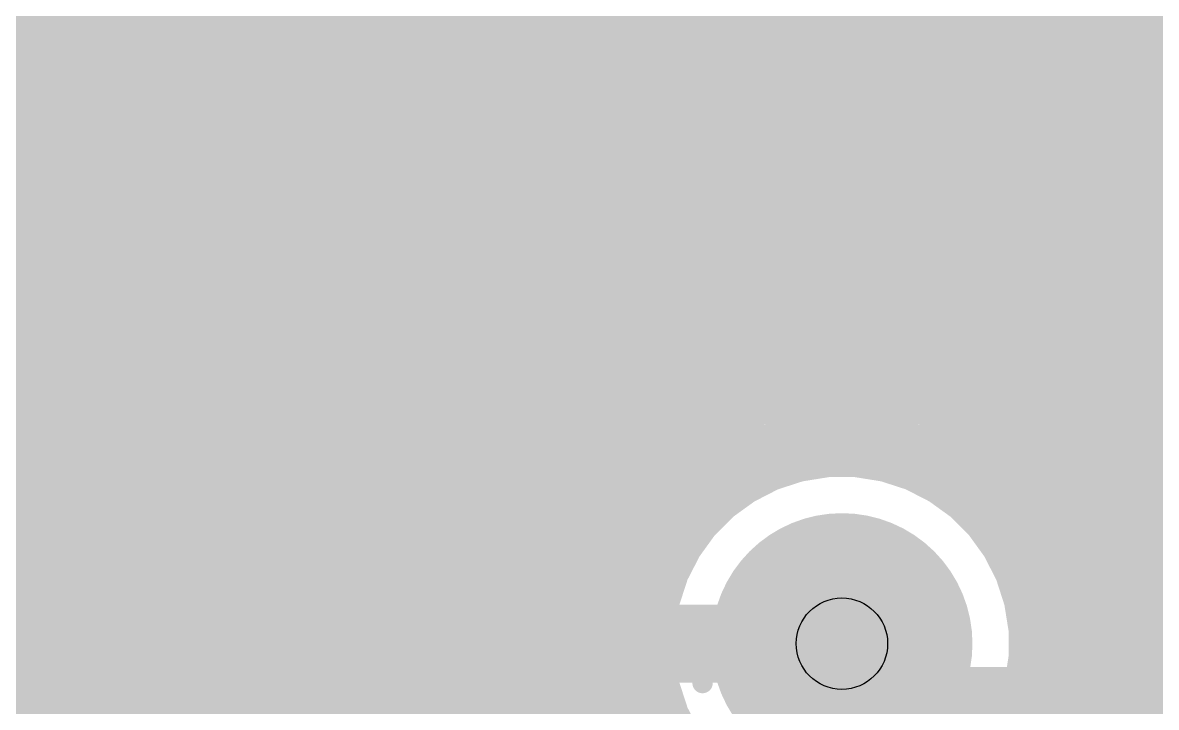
# Model space of a CAD drawing. Extents: x -0.06 to 2.31, y -0.06 to 2.06.
# Drawn here: x 0.7373 to 1.1714, y 1.3156 to 1.5779 of the extents above; entities that cross this region are included whole.
import ezdxf

# ---------------------------------------------------------------- set-up
doc = ezdxf.new("R2010")
doc.units = 0
for name, color, linetype in [('Bottom', 6, 'CONTINUOUS'), ('Bottom_Silk', 11, 'CONTINUOUS'), ('Drill_Bottom', 8, 'CONTINUOUS'), ('Drill_Top', 7, 'CONTINUOUS'), ('Top', 5, 'CONTINUOUS'), ('Top_Silk', 2, 'CONTINUOUS')]:
    doc.layers.add(name, color=color, linetype=linetype)

msp = doc.modelspace()

# ---------------------------------------------------------------- linework, layer by layer
at = {"layer": 'Bottom', "linetype": 'CONTINUOUS'}
for points, const_width in [([(0.7525, 1.7738), (0.7525, 1.3312)], 0.025), ([(0.955, 1.677), (0.955, 1.34)], 0.03), ([(0.9965, 1.6127), (0.9965, 1.3936)], 0.025), ([(0.9135, 1.3815), (0.9135, 1.5989)], 0.025), ([(0.755, 1.5856), (0.911, 1.5856)], 0.025), ([(0.999, 1.5856), (1.302, 1.5856)], 0.025), ([(0.755, 1.5607), (0.911, 1.5607)], 0.025), ([(0.999, 1.5607), (1.2948, 1.5607)], 0.025), ([(0.755, 1.5359), (0.911, 1.5359)], 0.025), ([(0.999, 1.5359), (1.2667, 1.5359)], 0.025), ([(0.755, 1.511), (0.911, 1.511)], 0.025), ([(0.999, 1.511), (1.2573, 1.511)], 0.025), ([(0.755, 1.4861), (0.911, 1.4861)], 0.025), ([(0.999, 1.4861), (1.2581, 1.4861)], 0.025), ([(0.755, 1.4613), (0.911, 1.4613)], 0.025), ([(0.999, 1.4613), (1.2693, 1.4613)], 0.025), ([(0.755, 1.4364), (0.911, 1.4364)], 0.025), ([(0.999, 1.4364), (1.3053, 1.4364)], 0.025), ([(1.0331, 1.4144), (1.045, 1.4163)], 0.025), ([(1.045, 1.4163), (1.057, 1.4163)], 0.025), ([(1.057, 1.4163), (1.0689, 1.4144)], 0.025), ([(0.755, 1.4115), (0.911, 1.4115)], 0.025), ([(0.999, 1.4115), (1.0213, 1.4115)], 0.025), ([(1.0217, 1.4107), (1.0331, 1.4144)], 0.025), ([(1.0689, 1.4144), (1.0803, 1.4107)], 0.025), ([(1.0806, 1.4115), (1.7037, 1.4115)], 0.025), ([(1.011, 1.4052), (1.0217, 1.4107)], 0.025), ([(1.0803, 1.4107), (1.091, 1.4052)], 0.025), ([(1.0013, 1.3982), (1.011, 1.4052)], 0.025), ([(1.091, 1.4052), (1.1007, 1.3982)], 0.025), ([(0.9965, 1.3936), (1.0013, 1.3982)], 0.025), ([(1.1007, 1.3982), (1.1092, 1.3897)], 0.025), ([(1.1092, 1.3897), (1.1162, 1.38)], 0.025), ([(0.755, 1.3866), (0.911, 1.3866)], 0.025), ([(1.1141, 1.3866), (1.7048, 1.3866)], 0.025), ([(0.8103, 1.3804), (0.8167, 1.3814)], 0.025), ([(0.8167, 1.3814), (0.8825, 1.3815)], 0.025), ([(0.8825, 1.3815), (0.9135, 1.3815)], 0.025), ([(0.7983, 1.3754), (0.8041, 1.3783)], 0.025), ([(0.8041, 1.3783), (0.8103, 1.3804)], 0.025), ([(1.1162, 1.38), (1.1217, 1.3693)], 0.025), ([(0.793, 1.3716), (0.7983, 1.3754)], 0.025), ([(0.7525, 1.3312), (0.793, 1.3716)], 0.025), ([(1.1217, 1.3693), (1.1254, 1.3579)], 0.025), ([(0.755, 1.3618), (0.7806, 1.3618)], 0.025), ([(1.1268, 1.3618), (1.7166, 1.3618)], 0.025), ([(1.1254, 1.3579), (1.1273, 1.346)], 0.025), ([(0.82, 1.34), (0.754, 1.274)], 0.03), ([(0.955, 1.34), (0.82, 1.34)], 0.03), ([(1.051, 1.34), (0.955, 1.34)], 0.03), ([(1.1273, 1.346), (1.1273, 1.334)], 0.025), ([(1.1273, 1.334), (1.1254, 1.3221)], 0.025), ([(1.13, 1.3369), (1.7559, 1.3369)], 0.025), ([(1.1254, 1.3221), (1.1217, 1.3107)], 0.025), ([(1.1247, 1.312), (1.7337, 1.312)], 0.025), ([(1.1217, 1.3107), (1.1162, 1.3)], 0.025)]:
    msp.add_lwpolyline(points, dxfattribs=dict(at, const_width=const_width))
for points, const_width in [([(1.0387, 1.4163, 1), (1.0512, 1.4163, 1), (1.0387, 1.4163, 1)], 0.0125), ([(1.0387, 1.4163, 1), (1.0512, 1.4163, 1), (1.0387, 1.4163, 1)], 0.0125), ([(1.0508, 1.4163, 1), (1.0633, 1.4163, 1), (1.0508, 1.4163, 1)], 0.0125), ([(1.0508, 1.4163, 1), (1.0633, 1.4163, 1), (1.0508, 1.4163, 1)], 0.0125), ([(1.0269, 1.4144, 1), (1.0394, 1.4144, 1), (1.0269, 1.4144, 1)], 0.0125), ([(1.0269, 1.4144, 1), (1.0394, 1.4144, 1), (1.0269, 1.4144, 1)], 0.0125), ([(1.0626, 1.4144, 1), (1.0751, 1.4144, 1), (1.0626, 1.4144, 1)], 0.0125), ([(1.0626, 1.4144, 1), (1.0751, 1.4144, 1), (1.0626, 1.4144, 1)], 0.0125), ([(1.0155, 1.4107, 1), (1.028, 1.4107, 1), (1.0155, 1.4107, 1)], 0.0125), ([(1.0155, 1.4107, 1), (1.028, 1.4107, 1), (1.0155, 1.4107, 1)], 0.0125), ([(1.074, 1.4107, 1), (1.0865, 1.4107, 1), (1.074, 1.4107, 1)], 0.0125), ([(1.074, 1.4107, 1), (1.0865, 1.4107, 1), (1.074, 1.4107, 1)], 0.0125), ([(1.0048, 1.4052, 1), (1.0173, 1.4052, 1), (1.0048, 1.4052, 1)], 0.0125), ([(1.0048, 1.4052, 1), (1.0173, 1.4052, 1), (1.0048, 1.4052, 1)], 0.0125), ([(1.0847, 1.4052, 1), (1.0972, 1.4052, 1), (1.0847, 1.4052, 1)], 0.0125), ([(1.0847, 1.4052, 1), (1.0972, 1.4052, 1), (1.0847, 1.4052, 1)], 0.0125), ([(0.9951, 1.3982, 1), (1.0076, 1.3982, 1), (0.9951, 1.3982, 1)], 0.0125), ([(0.9951, 1.3982, 1), (1.0076, 1.3982, 1), (0.9951, 1.3982, 1)], 0.0125), ([(1.0944, 1.3982, 1), (1.1069, 1.3982, 1), (1.0944, 1.3982, 1)], 0.0125), ([(1.0944, 1.3982, 1), (1.1069, 1.3982, 1), (1.0944, 1.3982, 1)], 0.0125), ([(0.9903, 1.3936, 1), (1.0028, 1.3936, 1), (0.9903, 1.3936, 1)], 0.0125), ([(0.9903, 1.3936, 1), (1.0028, 1.3936, 1), (0.9903, 1.3936, 1)], 0.0125), ([(1.1029, 1.3897, 1), (1.1154, 1.3897, 1), (1.1029, 1.3897, 1)], 0.0125), ([(1.1029, 1.3897, 1), (1.1154, 1.3897, 1), (1.1029, 1.3897, 1)], 0.0125), ([(0.8105, 1.3814, 1), (0.823, 1.3814, 1), (0.8105, 1.3814, 1)], 0.0125), ([(0.8105, 1.3814, 1), (0.823, 1.3814, 1), (0.8105, 1.3814, 1)], 0.0125), ([(0.8762, 1.3815, 1), (0.8887, 1.3815, 1), (0.8762, 1.3815, 1)], 0.0125), ([(0.8762, 1.3815, 1), (0.8887, 1.3815, 1), (0.8762, 1.3815, 1)], 0.0125), ([(0.9073, 1.3815, 1), (0.9198, 1.3815, 1), (0.9073, 1.3815, 1)], 0.0125), ([(0.9073, 1.3815, 1), (0.9198, 1.3815, 1), (0.9073, 1.3815, 1)], 0.0125), ([(0.7979, 1.3783, 1), (0.8104, 1.3783, 1), (0.7979, 1.3783, 1)], 0.0125), ([(0.7979, 1.3783, 1), (0.8104, 1.3783, 1), (0.7979, 1.3783, 1)], 0.0125), ([(0.8041, 1.3804, 1), (0.8166, 1.3804, 1), (0.8041, 1.3804, 1)], 0.0125), ([(0.8041, 1.3804, 1), (0.8166, 1.3804, 1), (0.8041, 1.3804, 1)], 0.0125), ([(1.076, 1.34, 1), (1.026, 1.34, 1), (1.076, 1.34, 1)], 0.05), ([(1.11, 1.38, 1), (1.1225, 1.38, 1), (1.11, 1.38, 1)], 0.0125), ([(1.11, 1.38, 1), (1.1225, 1.38, 1), (1.11, 1.38, 1)], 0.0125), ([(0.7921, 1.3754, 1), (0.8046, 1.3754, 1), (0.7921, 1.3754, 1)], 0.0125), ([(0.7921, 1.3754, 1), (0.8046, 1.3754, 1), (0.7921, 1.3754, 1)], 0.0125), ([(0.7868, 1.3716, 1), (0.7993, 1.3716, 1), (0.7868, 1.3716, 1)], 0.0125), ([(0.7868, 1.3716, 1), (0.7993, 1.3716, 1), (0.7868, 1.3716, 1)], 0.0125), ([(1.1154, 1.3693, 1), (1.1279, 1.3693, 1), (1.1154, 1.3693, 1)], 0.0125), ([(1.1154, 1.3693, 1), (1.1279, 1.3693, 1), (1.1154, 1.3693, 1)], 0.0125), ([(1.1191, 1.3579, 1), (1.1316, 1.3579, 1), (1.1191, 1.3579, 1)], 0.0125), ([(1.1191, 1.3579, 1), (1.1316, 1.3579, 1), (1.1191, 1.3579, 1)], 0.0125), ([(0.8125, 1.34, 1), (0.8275, 1.34, 1), (0.8125, 1.34, 1)], 0.015), ([(0.8125, 1.34, 1), (0.8275, 1.34, 1), (0.8125, 1.34, 1)], 0.015), ([(0.9475, 1.34, 1), (0.9625, 1.34, 1), (0.9475, 1.34, 1)], 0.015), ([(0.9475, 1.34, 1), (0.9625, 1.34, 1), (0.9475, 1.34, 1)], 0.015), ([(0.9475, 1.34, 1), (0.9625, 1.34, 1), (0.9475, 1.34, 1)], 0.015), ([(1.0435, 1.34, 1), (1.0585, 1.34, 1), (1.0435, 1.34, 1)], 0.015), ([(1.121, 1.346, 1), (1.1335, 1.346, 1), (1.121, 1.346, 1)], 0.0125), ([(1.121, 1.346, 1), (1.1335, 1.346, 1), (1.121, 1.346, 1)], 0.0125), ([(1.121, 1.334, 1), (1.1335, 1.334, 1), (1.121, 1.334, 1)], 0.0125), ([(1.121, 1.334, 1), (1.1335, 1.334, 1), (1.121, 1.334, 1)], 0.0125), ([(0.7463, 1.3312, 1), (0.7588, 1.3312, 1), (0.7463, 1.3312, 1)], 0.0125), ([(0.7463, 1.3312, 1), (0.7588, 1.3312, 1), (0.7463, 1.3312, 1)], 0.0125), ([(1.1191, 1.3221, 1), (1.1316, 1.3221, 1), (1.1191, 1.3221, 1)], 0.0125), ([(1.1191, 1.3221, 1), (1.1316, 1.3221, 1), (1.1191, 1.3221, 1)], 0.0125), ([(1.1154, 1.3107, 1), (1.1279, 1.3107, 1), (1.1154, 1.3107, 1)], 0.0125), ([(1.1154, 1.3107, 1), (1.1279, 1.3107, 1), (1.1154, 1.3107, 1)], 0.0125)]:
    msp.add_lwpolyline(points, format="xyb", dxfattribs=dict(at, const_width=const_width))
at = {"layer": 'Bottom_Silk', "linetype": 'CONTINUOUS', "const_width": 0.0077}
for points in [[(0.9976, 1.3249), (0.9976, 1.3273), (0.9953, 1.3321), (0.9929, 1.3345), (0.9881, 1.3369), (0.9785, 1.3369), (0.9738, 1.3345), (0.9714, 1.3321), (0.9689, 1.3273), (0.9689, 1.3226), (0.9714, 1.3178), (0.9761, 1.3106), (1.0001, 1.2867), (0.9666, 1.2867)], [(1.0155, 1.3369), (1.0155, 1.2987), (1.0179, 1.2915), (1.0203, 1.2891), (1.0251, 1.2867), (1.0299, 1.2867), (1.0346, 1.2891), (1.037, 1.2915), (1.0394, 1.2987), (1.0394, 1.3034)]]:
    msp.add_lwpolyline(points, dxfattribs=at)
at = {"layer": 'Bottom_Silk', "linetype": 'CONTINUOUS', "const_width": 0.0039}
for points in [[(1.0136, 1.3369, 1), (1.0174, 1.3369, 1), (1.0136, 1.3369, 1)], [(0.9957, 1.3249, 1), (0.9996, 1.3249, 1), (0.9957, 1.3249, 1)]]:
    msp.add_lwpolyline(points, format="xyb", dxfattribs=at)
at = {"layer": 'Drill_Bottom'}
msp.add_circle((1.051, 1.34), 0.0175, dxfattribs=at)
at = {"layer": 'Drill_Top'}
msp.add_circle((1.051, 1.34), 0.0175, dxfattribs=at)
at = {"layer": 'Top', "linetype": 'CONTINUOUS'}
for points, const_width in [([(0.4721, 1.5856), (1.705, 1.5856)], 0.025), ([(0.472, 1.5607), (1.2948, 1.5607)], 0.025), ([(0.472, 1.5359), (1.2667, 1.5359)], 0.025), ([(0.472, 1.511), (1.2573, 1.511)], 0.025), ([(0.472, 1.4861), (1.2581, 1.4861)], 0.025), ([(0.472, 1.4613), (1.2693, 1.4613)], 0.025), ([(0.646, 1.4364), (1.3053, 1.4364)], 0.025), ([(1.0331, 1.4144), (1.045, 1.4163)], 0.025), ([(1.045, 1.4163), (1.057, 1.4163)], 0.025), ([(1.057, 1.4163), (1.0689, 1.4144)], 0.025), ([(0.6633, 1.4115), (1.0213, 1.4115)], 0.025), ([(1.0217, 1.4107), (1.0331, 1.4144)], 0.025), ([(1.0689, 1.4144), (1.0803, 1.4107)], 0.025), ([(1.0806, 1.4115), (1.7037, 1.4115)], 0.025), ([(1.011, 1.4052), (1.0217, 1.4107)], 0.025), ([(1.0803, 1.4107), (1.091, 1.4052)], 0.025), ([(1.0013, 1.3982), (1.011, 1.4052)], 0.025), ([(1.091, 1.4052), (1.1007, 1.3982)], 0.025), ([(0.9928, 1.3897), (1.0013, 1.3982)], 0.025), ([(1.1007, 1.3982), (1.1092, 1.3897)], 0.025), ([(0.9858, 1.38), (0.9928, 1.3897)], 0.025), ([(1.1092, 1.3897), (1.1162, 1.38)], 0.025), ([(0.668, 1.3866), (0.9879, 1.3866)], 0.025), ([(1.1141, 1.3866), (1.7048, 1.3866)], 0.025), ([(0.9803, 1.3693), (0.9858, 1.38)], 0.025), ([(1.1162, 1.38), (1.1217, 1.3693)], 0.025), ([(0.9766, 1.3579), (0.9803, 1.3693)], 0.025), ([(1.1217, 1.3693), (1.1255, 1.3575)], 0.025), ([(0.663, 1.3618), (0.9752, 1.3618)], 0.025), ([(1.1268, 1.3618), (1.7166, 1.3618)], 0.025), ([(0.9747, 1.346), (0.9766, 1.3579)], 0.025), ([(1.1255, 1.3575), (1.6473, 1.3574)], 0.025), ([(0.9747, 1.334), (0.9747, 1.346)], 0.025), ([(1.053, 1.338), (1.051, 1.34)], 0.03), ([(1.075, 1.316), (1.051, 1.34)], 0.03), ([(1.053, 1.196), (1.053, 1.338)], 0.03), ([(0.6751, 1.3369), (0.9721, 1.3369)], 0.025), ([(0.9766, 1.3221), (0.9747, 1.334)], 0.025), ([(0.9803, 1.3107), (0.9766, 1.3221)], 0.025), ([(1.644, 1.316), (1.075, 1.316)], 0.03), ([(0.7103, 1.312), (0.9773, 1.312)], 0.025), ([(0.9858, 1.3), (0.9803, 1.3107)], 0.025)]:
    msp.add_lwpolyline(points, dxfattribs=dict(at, const_width=const_width))
for points, const_width in [([(1.0387, 1.4163, 1), (1.0512, 1.4163, 1), (1.0387, 1.4163, 1)], 0.0125), ([(1.0387, 1.4163, 1), (1.0512, 1.4163, 1), (1.0387, 1.4163, 1)], 0.0125), ([(1.0508, 1.4163, 1), (1.0633, 1.4163, 1), (1.0508, 1.4163, 1)], 0.0125), ([(1.0508, 1.4163, 1), (1.0633, 1.4163, 1), (1.0508, 1.4163, 1)], 0.0125), ([(1.0269, 1.4144, 1), (1.0394, 1.4144, 1), (1.0269, 1.4144, 1)], 0.0125), ([(1.0269, 1.4144, 1), (1.0394, 1.4144, 1), (1.0269, 1.4144, 1)], 0.0125), ([(1.0626, 1.4144, 1), (1.0751, 1.4144, 1), (1.0626, 1.4144, 1)], 0.0125), ([(1.0626, 1.4144, 1), (1.0751, 1.4144, 1), (1.0626, 1.4144, 1)], 0.0125), ([(1.0155, 1.4107, 1), (1.028, 1.4107, 1), (1.0155, 1.4107, 1)], 0.0125), ([(1.0155, 1.4107, 1), (1.028, 1.4107, 1), (1.0155, 1.4107, 1)], 0.0125), ([(1.074, 1.4107, 1), (1.0865, 1.4107, 1), (1.074, 1.4107, 1)], 0.0125), ([(1.074, 1.4107, 1), (1.0865, 1.4107, 1), (1.074, 1.4107, 1)], 0.0125), ([(1.0048, 1.4052, 1), (1.0173, 1.4052, 1), (1.0048, 1.4052, 1)], 0.0125), ([(1.0048, 1.4052, 1), (1.0173, 1.4052, 1), (1.0048, 1.4052, 1)], 0.0125), ([(1.0847, 1.4052, 1), (1.0972, 1.4052, 1), (1.0847, 1.4052, 1)], 0.0125), ([(1.0847, 1.4052, 1), (1.0972, 1.4052, 1), (1.0847, 1.4052, 1)], 0.0125), ([(0.9951, 1.3982, 1), (1.0076, 1.3982, 1), (0.9951, 1.3982, 1)], 0.0125), ([(0.9951, 1.3982, 1), (1.0076, 1.3982, 1), (0.9951, 1.3982, 1)], 0.0125), ([(1.0944, 1.3982, 1), (1.1069, 1.3982, 1), (1.0944, 1.3982, 1)], 0.0125), ([(1.0944, 1.3982, 1), (1.1069, 1.3982, 1), (1.0944, 1.3982, 1)], 0.0125), ([(0.9866, 1.3897, 1), (0.9991, 1.3897, 1), (0.9866, 1.3897, 1)], 0.0125), ([(0.9866, 1.3897, 1), (0.9991, 1.3897, 1), (0.9866, 1.3897, 1)], 0.0125), ([(1.1029, 1.3897, 1), (1.1154, 1.3897, 1), (1.1029, 1.3897, 1)], 0.0125), ([(1.1029, 1.3897, 1), (1.1154, 1.3897, 1), (1.1029, 1.3897, 1)], 0.0125), ([(0.9795, 1.38, 1), (0.992, 1.38, 1), (0.9795, 1.38, 1)], 0.0125), ([(0.9795, 1.38, 1), (0.992, 1.38, 1), (0.9795, 1.38, 1)], 0.0125), ([(1.076, 1.34, 1), (1.026, 1.34, 1), (1.076, 1.34, 1)], 0.05), ([(1.11, 1.38, 1), (1.1225, 1.38, 1), (1.11, 1.38, 1)], 0.0125), ([(1.11, 1.38, 1), (1.1225, 1.38, 1), (1.11, 1.38, 1)], 0.0125), ([(0.9741, 1.3693, 1), (0.9866, 1.3693, 1), (0.9741, 1.3693, 1)], 0.0125), ([(0.9741, 1.3693, 1), (0.9866, 1.3693, 1), (0.9741, 1.3693, 1)], 0.0125), ([(1.1154, 1.3693, 1), (1.1279, 1.3693, 1), (1.1154, 1.3693, 1)], 0.0125), ([(1.1154, 1.3693, 1), (1.1279, 1.3693, 1), (1.1154, 1.3693, 1)], 0.0125), ([(0.9704, 1.3579, 1), (0.9829, 1.3579, 1), (0.9704, 1.3579, 1)], 0.0125), ([(0.9704, 1.3579, 1), (0.9829, 1.3579, 1), (0.9704, 1.3579, 1)], 0.0125), ([(1.1192, 1.3575, 1), (1.1317, 1.3575, 1), (1.1192, 1.3575, 1)], 0.0125), ([(1.1192, 1.3575, 1), (1.1317, 1.3575, 1), (1.1192, 1.3575, 1)], 0.0125), ([(0.9685, 1.346, 1), (0.981, 1.346, 1), (0.9685, 1.346, 1)], 0.0125), ([(0.9685, 1.346, 1), (0.981, 1.346, 1), (0.9685, 1.346, 1)], 0.0125), ([(1.0435, 1.34, 1), (1.0585, 1.34, 1), (1.0435, 1.34, 1)], 0.015), ([(1.0435, 1.34, 1), (1.0585, 1.34, 1), (1.0435, 1.34, 1)], 0.015), ([(1.0455, 1.338, 1), (1.0605, 1.338, 1), (1.0455, 1.338, 1)], 0.015), ([(1.0455, 1.338, 1), (1.0605, 1.338, 1), (1.0455, 1.338, 1)], 0.015), ([(0.9685, 1.334, 1), (0.981, 1.334, 1), (0.9685, 1.334, 1)], 0.0125), ([(0.9685, 1.334, 1), (0.981, 1.334, 1), (0.9685, 1.334, 1)], 0.0125), ([(0.9704, 1.3221, 1), (0.9829, 1.3221, 1), (0.9704, 1.3221, 1)], 0.0125), ([(0.9704, 1.3221, 1), (0.9829, 1.3221, 1), (0.9704, 1.3221, 1)], 0.0125), ([(1.0675, 1.316, 1), (1.0825, 1.316, 1), (1.0675, 1.316, 1)], 0.015), ([(1.0675, 1.316, 1), (1.0825, 1.316, 1), (1.0675, 1.316, 1)], 0.015), ([(0.9741, 1.3107, 1), (0.9866, 1.3107, 1), (0.9741, 1.3107, 1)], 0.0125), ([(0.9741, 1.3107, 1), (0.9866, 1.3107, 1), (0.9741, 1.3107, 1)], 0.0125)]:
    msp.add_lwpolyline(points, format="xyb", dxfattribs=dict(at, const_width=const_width))
at = {"layer": 'Top_Silk', "linetype": 'CONTINUOUS', "const_width": 0.0098}
for points in [[(0.796, 1.377), (0.796, 1.6269)], [(0.796, 1.277), (0.8039, 1.2776), (0.8115, 1.2794), (0.8187, 1.2824), (0.8254, 1.2865), (0.8314, 1.2916), (0.8365, 1.2976), (0.8406, 1.3043), (0.8436, 1.3115), (0.8454, 1.3192), (0.846, 1.327), (0.8454, 1.3348), (0.8436, 1.3424), (0.8406, 1.3497), (0.8365, 1.3564), (0.8314, 1.3623), (0.8254, 1.3674), (0.8187, 1.3715), (0.8115, 1.3745), (0.8039, 1.3764), (0.796, 1.377)]]:
    msp.add_lwpolyline(points, dxfattribs=at)
at = {"layer": 'Top_Silk', "linetype": 'CONTINUOUS', "const_width": 0.0049}
msp.add_lwpolyline([(0.7936, 1.377, 1), (0.7985, 1.377, 1), (0.7936, 1.377, 1)], format="xyb", dxfattribs=at)
msp.add_lwpolyline([(0.7936, 1.377, 1), (0.7985, 1.377, 1), (0.7936, 1.377, 1)], format="xyb", dxfattribs=at)

doc.saveas('drawing.dxf')
